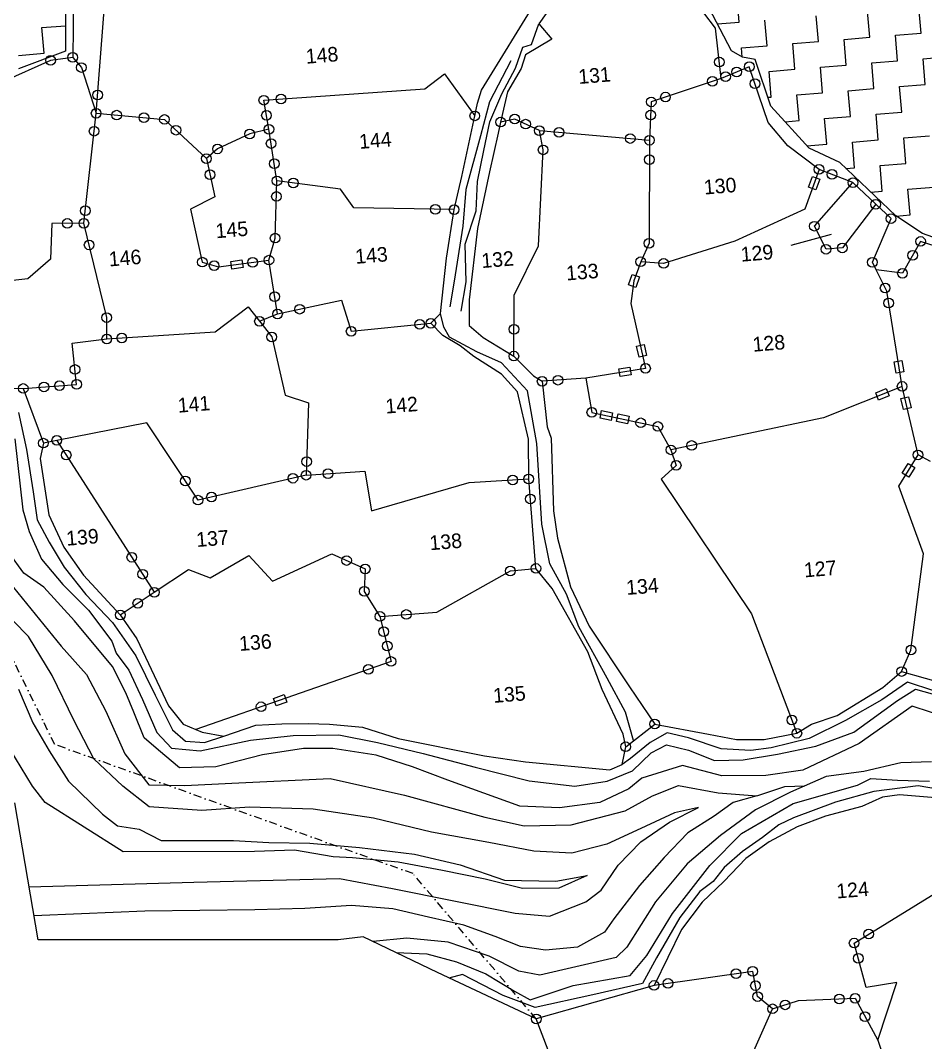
# Model space of a CAD drawing. Header units: metres. Extents: x 307122 to 311809, y 1926082 to 1930533.
# Drawn here: x 308721 to 309290, y 1928855 to 1929497 of the extents above; entities that cross this region are included whole.
import ezdxf

# ---------------------------------------------------------------- set-up
doc = ezdxf.new("R2010")
doc.units = ezdxf.units.M
doc.linetypes.add('DASHDOT', pattern=[1, 0.5, -0.25, 0, -0.25])
for name, color, linetype in [('LINE_WATER', 4, 'Continuous'), ('OFF', 1, 'Continuous'), ('POLY_HATCH', 12, 'Continuous'), ('POLY_PARCEL', 6, 'Continuous'), ('POLY_WATER', 4, 'Continuous'), ('TEXT_PARCEL', 7, 'Continuous'), ('V_BOUND_STREAM_LINE', 7, 'DASHDOT')]:
    doc.layers.add(name, color=color, linetype=linetype)
doc.styles.add('TEXT_MAP', font='')
doc.styles.get('TEXT_MAP').set_extended_font_data('Kruti Dev 050')
doc.dimstyles.get("Standard").update_dxf_attribs({"dimtxt": 2.5, "dimasz": 2.5, "dimexe": 1.25, "dimexo": 0.625, "dimtad": 1, "dimdec": 4, "dimdsep": 46, "dimlunit": 6, "dimtxsty": 'Standard', "dimcen": 2.5, "dimadec": 0, "dimazin": 0, "dimtfac": 1, "dimtdec": 4, "dimtmove": 0, "dimatfit": 3, "dimfxl": 1, "dimtolj": 1, "dimtzin": 0, "dimarcsym": 0})

msp = doc.modelspace()

# ---------------------------------------------------------------- linework, layer by layer
for points in [[(309216.45, 1929392.71), (309218.81, 1929399.4), (309223.44, 1929397.76), (309221.07, 1929391.07)], [(308860.85, 1929342.09), (308853.82, 1929341.14), (308853.16, 1929346.01), (308860.2, 1929346.96)], [(309103.11, 1929331.16), (309105.48, 1929337.85), (309110.11, 1929336.21), (309107.74, 1929329.52)], [(309113.04, 1929293.74), (309114.6, 1929286.81), (309109.81, 1929285.73), (309108.25, 1929292.65)], [(309275.12, 1929283.59), (309276.25, 1929276.59), (309271.4, 1929275.8), (309270.27, 1929282.81)], [(309097.1, 1929278.45), (309104.11, 1929279.59), (309104.9, 1929274.75), (309097.9, 1929273.6)], [(309258.64, 1929263.41), (309265.24, 1929266.03), (309267.05, 1929261.47), (309260.46, 1929258.85)], [(309276.09, 1929252.88), (309274.49, 1929259.79), (309279.27, 1929260.9), (309280.87, 1929253.98)], [(309086.27, 1929252.22), (309093.23, 1929250.87), (309092.29, 1929246.05), (309085.33, 1929247.4)], [(309096.62, 1929250.08), (309103.56, 1929248.59), (309102.53, 1929243.79), (309095.59, 1929245.27)], [(309275.32, 1929212.92), (309279.03, 1929218.97), (309283.22, 1929216.41), (309279.51, 1929210.36)], [(308879.98, 1929071.29), (308886.69, 1929073.63), (308888.3, 1929068.99), (308881.6, 1929066.66)]]:
    msp.add_lwpolyline(points, close=True)
for centre in [(308739.85, 1929472.35), (308753.77, 1929474.25), (308759.24, 1929467.86), (309160.35, 1929471.28), (309171.22, 1929465.07), (309179.12, 1929468.36), (309155.97, 1929459.18), (309164.22, 1929462.16), (309182.72, 1929457.67), (308769.42, 1929450.6), (308873.94, 1929447.32), (308884.76, 1929448.08), (309117.5, 1929446.27), (309126.46, 1929449.28), (308768.51, 1929439.1), (308781.42, 1929437.93), (308798.54, 1929436.37), (308811.46, 1929435.2), (308875.61, 1929437.76), (309006.59, 1929437.47), (309022.79, 1929433.56), (309031.71, 1929435.46), (309117.12, 1929437.96), (308767.26, 1929427.83), (308818.68, 1929428.47), (308877.13, 1929429.01), (309038.53, 1929432.26), (309047.16, 1929428.21), (309059.58, 1929427.13), (308865.06, 1929426.09), (308878.53, 1929420.1), (309104.29, 1929423.22), (309116.4, 1929422.17), (308844.83, 1929416.72), (309049.55, 1929416.12), (308837.85, 1929410.6), (308880.51, 1929407.42), (309116.35, 1929409.95), (309222.98, 1929403.82), (309231.1, 1929400.67), (308840.1, 1929400.51), (308882.2, 1929396.63), (308892.5, 1929395.3), (309244.34, 1929395.52), (308881.89, 1929386.81), (309258.59, 1929381.82), (308761.69, 1929377.86), (308981.76, 1929378.73), (308993.58, 1929378.53), (308750.45, 1929369.86), (308760.8, 1929369.93), (309268.27, 1929372.91), (309220.04, 1929368.12), (308764.1, 1929356.35), (308881.05, 1929360.6), (309116.12, 1929357.36), (309286.83, 1929358.53), (309227.37, 1929353.64), (309237.64, 1929354.48), (309281.85, 1929349.77), (308835.23, 1929345.51), (308842.71, 1929343.27), (308866.9, 1929345.39), (308877.12, 1929346.77), (309110.89, 1929345.75), (309125.27, 1929344.71), (309256.55, 1929345.42), (309275.44, 1929338.49), (308880.8, 1929323.84), (309264.56, 1929329.26), (309266.79, 1929319.79), (308775.17, 1929310.68), (308882.55, 1929312.97), (308896.44, 1929315.94), (308871.21, 1929308.34), (308971.97, 1929306.39), (308978.95, 1929307.09), (308784.64, 1929297.83), (308878.94, 1929298.5), (308928.82, 1929302.05), (309031.21, 1929303.32), (308775.21, 1929297.22), (309031.12, 1929286.44), (309113.91, 1929278.71), (308755.21, 1929278.05), (308722.67, 1929266.11), (308735.69, 1929267.1), (308745.46, 1929267.85), (308756.25, 1929268.68), (309048.91, 1929270.59), (309058.89, 1929271.31), (309275.25, 1929267.38), (309080.13, 1929251.09), (309110.92, 1929244.51), (309121.66, 1929242.21), (308735.36, 1929231.72), (308743.78, 1929233.48), (309129.85, 1929227.52), (309142.88, 1929230.26), (308749.69, 1929224.27), (309285.21, 1929224.35), (308900.83, 1929220.16), (309133.17, 1929217.74), (308824.65, 1929207.9), (308892.21, 1929209.67), (308900.53, 1929211.59), (308914.29, 1929212.51), (309030.44, 1929208.58), (309040.49, 1929209.2), (308832.59, 1929195.89), (308841.01, 1929197.84), (309041.49, 1929196.69), (308790.95, 1929160.01), (308925.96, 1929157.95), (308937.67, 1929152.66), (309028.92, 1929151.38), (309044.98, 1929152.96), (308797.8, 1929149.34), (308805.09, 1929137.99), (308937.07, 1929138.53), (308794.71, 1929131.08), (308783.69, 1929123.74), (308946.93, 1929122.78), (308963.49, 1929124.03), (308949.28, 1929113.24), (308951.51, 1929104.18), (309280.74, 1929101.68), (308953.9, 1929094.47), (308939.7, 1929089.52), (309274.89, 1929088.17), (308872.23, 1929065.99), (309119.71, 1929055.14), (309205.9, 1929057.63), (309209.04, 1929049.37), (309101.44, 1929040.85), (309254.26, 1928923.12), (309245.05, 1928917.43), (309247.65, 1928907.85), (309181.3, 1928899.68), (309170.86, 1928898.19), (309119.3, 1928890.81), (309128.08, 1928892.07), (309183.02, 1928890.73), (309184.36, 1928883.83), (309235.79, 1928882.31), (309245.69, 1928882.71), (309193.78, 1928876.11), (309201.67, 1928878.6), (309045.24, 1928869.76), (309251.92, 1928871.13)]:
    msp.add_circle(centre, 3.04)
at = {"layer": 'LINE_WATER'}
for p, q in [((309042.16, 1929482.34), (309046.91, 1929495.23)), ((309036.84, 1929480.76), (309042.16, 1929482.34)), ((309032.19, 1929467.48), (309036.84, 1929480.76)), ((309029.23, 1929472.11), (309015.85, 1929446.36)), ((309023.48, 1929451.28), (309032.19, 1929467.48)), ((309016.02, 1929433.76), (309023.48, 1929451.28)), ((309015.85, 1929446.36), (309010.14, 1929424.97)), ((309012.34, 1929415.69), (309016.02, 1929433.76)), ((309010.14, 1929424.97), (309000.86, 1929391.24)), ((309008.21, 1929396.14), (309012.34, 1929415.69)), ((309000.86, 1929391.24), (308999.03, 1929368.16)), ((309007.42, 1929377.73), (309008.21, 1929396.14)), ((309000.53, 1929356.82), (309007.42, 1929377.73)), ((308999.03, 1929368.16), (308993.54, 1929333.6)), ((309001.04, 1929333.07), (309000.53, 1929356.82)), ((308993.54, 1929333.6), (308990.86, 1929317.33)), ((308997.96, 1929314.75), (309001.04, 1929333.07)), ((308987.02, 1929304.68), (308984.99, 1929313.28)), ((308990.69, 1929298.39), (308987.02, 1929304.68)), ((309007.8, 1929289.19), (308990.69, 1929298.39)), ((309023.29, 1929282.15), (309007.8, 1929289.19)), ((309039.65, 1929264.57), (309023.29, 1929282.15)), ((309045.52, 1929231.52), (309039.65, 1929264.57)), ((308719.65, 1929251.09), (308724.82, 1929227.75)), ((308717.36, 1929234.52), (308722.32, 1929189.77)), ((309048.82, 1929180.76), (309045.52, 1929231.52)), ((308724.82, 1929227.75), (308728.96, 1929201.06)), ((308728.96, 1929201.06), (308731.54, 1929183.53)), ((308722.32, 1929189.77), (308726.34, 1929176.23)), ((308731.54, 1929183.53), (308739.05, 1929169.5)), ((309053.73, 1929155.94), (309048.82, 1929180.76)), ((308726.34, 1929176.23), (308734.22, 1929158.81)), ((308739.05, 1929169.5), (308748.49, 1929153.67)), ((308723.01, 1929149.9), (308713.54, 1929162.99)), ((308734.22, 1929158.81), (308747.48, 1929142.8)), ((308748.49, 1929153.67), (308762.12, 1929136.55)), ((309064.2, 1929136.73), (309053.73, 1929155.94)), ((308735.66, 1929141.26), (308723.01, 1929149.9)), ((308716.64, 1929140.99), (308746.46, 1929104.08)), ((308754.84, 1929119.93), (308735.66, 1929141.26)), ((308747.48, 1929142.8), (308763.65, 1929126.71)), ((308762.12, 1929136.55), (308778.87, 1929119.04)), ((309071.91, 1929116.16), (309064.2, 1929136.73)), ((308725.95, 1929110.14), (308703.05, 1929133.42)), ((308763.65, 1929126.71), (308778.48, 1929107.28)), ((308778.82, 1929091.26), (308754.84, 1929119.93)), ((308778.87, 1929119.04), (308793.45, 1929098.1)), ((309089.74, 1929084.08), (309071.91, 1929116.16)), ((308740.88, 1929085.56), (308725.95, 1929110.14)), ((308746.46, 1929104.08), (308762.44, 1929086.36)), ((308778.48, 1929107.28), (308781.03, 1929099.75)), ((308781.03, 1929099.75), (308789.01, 1929089.11)), ((308793.45, 1929098.1), (308805.58, 1929073.37)), ((308787.27, 1929074.85), (308778.82, 1929091.26)), ((308789.01, 1929089.11), (308797.64, 1929070.47)), ((308754.46, 1929057.65), (308740.88, 1929085.56)), ((308762.44, 1929086.36), (308774.67, 1929063.17)), ((309101.25, 1929062.67), (309089.74, 1929084.08)), ((308719.62, 1929077.04), (308728.78, 1929055.86)), ((309278.71, 1929081.52), (309262.41, 1929070.44)), ((309272.22, 1929070.04), (309283.58, 1929077.1)), ((309295.23, 1929076), (309278.71, 1929081.52)), ((309283.58, 1929077.1), (309359.27, 1929055.57)), ((308792.14, 1929062.67), (308787.27, 1929074.85)), ((308797.64, 1929070.47), (308806.75, 1929049.93)), ((308805.58, 1929073.37), (308816.5, 1929051.48)), ((309262.41, 1929070.44), (309239.67, 1929057.4)), ((309244.8, 1929050.05), (309272.22, 1929070.04)), ((308774.67, 1929063.17), (308786.55, 1929036.41)), ((309281.55, 1929066.37), (309248.28, 1929042.99)), ((309357.83, 1929041.66), (309281.55, 1929066.37)), ((308767.12, 1929033.2), (308754.46, 1929057.65)), ((308798.64, 1929046.43), (308792.14, 1929062.67)), ((309106.38, 1929044.71), (309101.25, 1929062.67)), ((309239.67, 1929057.4), (309216.79, 1929046.06)), ((308728.78, 1929055.86), (308738.94, 1929038.31)), ((308816.5, 1929051.48), (308824.75, 1929044.34)), ((308807.66, 1929038.79), (308798.64, 1929046.43)), ((308806.75, 1929049.93), (308815.95, 1929040.04)), ((308824.75, 1929044.34), (308836.54, 1929043.52)), ((308833.85, 1929038.28), (308865.58, 1929045.07)), ((308836.54, 1929043.52), (308848.73, 1929047.51)), ((308865.58, 1929045.07), (308892.46, 1929047.92)), ((308892.46, 1929047.92), (308921.16, 1929048.34)), ((308921.16, 1929048.34), (308945.44, 1929043.56)), ((309127.57, 1929049.63), (309116.87, 1929043.6)), ((309141.02, 1929046.44), (309127.57, 1929049.63)), ((309161.39, 1929039.51), (309141.02, 1929046.44)), ((309216.79, 1929046.06), (309192.9, 1929040.09)), ((309220.98, 1929041.33), (309244.8, 1929050.05)), ((308728.49, 1929016.16), (308714.31, 1929039.51)), ((308738.94, 1929038.31), (308751.15, 1929019.31)), ((308820.85, 1929027.61), (308807.66, 1929038.79)), ((308815.95, 1929040.04), (308833.85, 1929038.28)), ((308898.93, 1929039.82), (308873.12, 1929035.77)), ((308917.34, 1929039.72), (308898.93, 1929039.82)), ((308944.48, 1929035.49), (308917.34, 1929039.72)), ((308945.44, 1929043.56), (308974.1, 1929036.56)), ((309116.87, 1929043.6), (309104.51, 1929033.41)), ((309117.39, 1929037.02), (309126.99, 1929042)), ((309126.99, 1929042), (309140.82, 1929038.62)), ((309140.82, 1929038.62), (309157.17, 1929032.22)), ((309180.12, 1929038.47), (309161.39, 1929039.51)), ((309192.9, 1929040.09), (309180.12, 1929038.47)), ((309196.88, 1929036.12), (309220.98, 1929041.33)), ((309248.28, 1929042.99), (309212.86, 1929026.22)), ((308785.32, 1929015.99), (308767.12, 1929033.2)), ((308786.55, 1929036.41), (308801.7, 1929017.01)), ((308873.12, 1929035.77), (308843.72, 1929028.2)), ((308967.34, 1929028.34), (308944.48, 1929035.49)), ((308974.1, 1929036.56), (309006.76, 1929027.95)), ((309104.51, 1929033.41), (309099.12, 1929029.78)), ((309105.73, 1929025.74), (309117.39, 1929037.02)), ((309157.17, 1929032.22), (309175.2, 1929032.73)), ((309175.2, 1929032.73), (309196.88, 1929036.12)), ((309293.78, 1929031.44), (309274.34, 1929030.73)), ((308843.72, 1929028.2), (308820.85, 1929027.61)), ((308989.67, 1929019.85), (308967.34, 1929028.34)), ((309006.76, 1929027.95), (309040.71, 1929019.44)), ((309089.79, 1929019.28), (309105.73, 1929025.74)), ((309137.09, 1929029.04), (309111.59, 1929021.14)), ((309161.82, 1929022.68), (309137.09, 1929029.04)), ((309212.86, 1929026.22), (309189.58, 1929022.7)), ((309251.16, 1929025.29), (309227.5, 1929022.17)), ((309274.34, 1929030.73), (309251.16, 1929025.29)), ((308751.15, 1929019.31), (308772.55, 1928998.49)), ((308853.91, 1929018.06), (308915.66, 1929020.87)), ((308915.66, 1929020.87), (308962.35, 1929010.51)), ((309034.91, 1929003.56), (308989.67, 1929019.85)), ((309040.71, 1929019.44), (309069.4, 1929015.99)), ((309069.4, 1929015.99), (309089.79, 1929019.28)), ((309111.59, 1929021.14), (309103.43, 1929014.34)), ((309189.58, 1929022.7), (309161.82, 1929022.68)), ((309227.5, 1929022.17), (309204.97, 1929012.35)), ((309247.14, 1929016.7), (309255.66, 1929020.94)), ((309255.66, 1929020.94), (309272.28, 1929019.94)), ((309272.28, 1929019.94), (309292.42, 1929019.23)), ((308736.44, 1929005.85), (308728.49, 1929016.16)), ((308801.87, 1929003.15), (308785.32, 1929015.99)), ((308801.7, 1929017.01), (308824.33, 1929016.61)), ((308824.33, 1929016.61), (308853.91, 1929018.06)), ((309103.43, 1929014.34), (309085.09, 1929005.74)), ((309118.31, 1929010.08), (309134.56, 1929016.57)), ((309134.56, 1929016.57), (309159.48, 1929011.84)), ((309159.48, 1929011.84), (309183.85, 1929009.97)), ((309204.97, 1929012.35), (309183.15, 1929001.12)), ((309183.85, 1929009.97), (309201.44, 1929015.93)), ((309201.44, 1929015.93), (309214.09, 1929016.33)), ((309206.75, 1929005.12), (309247.14, 1929016.7)), ((309257.5, 1929012.83), (309233.24, 1929006.12)), ((309285.28, 1929016.29), (309257.5, 1929012.83)), ((309303.55, 1929013.06), (309285.28, 1929016.29)), ((308785.48, 1928974.71), (308736.44, 1929005.85)), ((308962.35, 1929010.51), (309012.88, 1928996.59)), ((309085.09, 1929005.74), (309059.86, 1929002.38)), ((309101.01, 1929000.59), (309118.31, 1929010.08)), ((309169.01, 1929005.85), (309157.14, 1928997.13)), ((309183.85, 1929009.97), (309169.01, 1929005.85)), ((309233.24, 1929006.12), (309206.88, 1928996.28)), ((308835, 1929000.71), (308801.87, 1929003.15)), ((308864.84, 1929002.83), (308835, 1929000.71)), ((308904.97, 1929001.61), (308864.84, 1929002.83)), ((308942.88, 1928996.01), (308904.97, 1929001.61)), ((309059.86, 1929002.38), (309034.91, 1929003.56)), ((309067.2, 1928991.69), (309101.01, 1929000.59)), ((309132.11, 1928999.27), (309110.96, 1928989.47)), ((309129.02, 1928993.54), (309147.31, 1929002.78)), ((309147.31, 1929002.78), (309132.11, 1928999.27)), ((309183.15, 1929001.12), (309161.13, 1928985.15)), ((309174.33, 1928986.23), (309206.75, 1929005.12)), ((308772.55, 1928998.49), (308781.87, 1928991.19)), ((308979.45, 1928987.07), (308942.88, 1928996.01)), ((309012.88, 1928996.59), (309037.54, 1928991.19)), ((309111, 1928981.09), (309129.02, 1928993.54)), ((309157.14, 1928997.13), (309140.56, 1928986.74)), ((309206.88, 1928996.28), (309197.81, 1928991.7)), ((308781.87, 1928991.19), (308795.6, 1928989.09)), ((308795.6, 1928989.09), (308809.43, 1928981.84)), ((309015.48, 1928980.68), (308979.45, 1928987.07)), ((309037.54, 1928991.19), (309067.2, 1928991.69)), ((309110.96, 1928989.47), (309089.49, 1928979.65)), ((309140.56, 1928986.74), (309125.68, 1928971.33)), ((309154.41, 1928966.3), (309174.33, 1928986.23)), ((309197.81, 1928991.7), (309187.53, 1928983.77)), ((308809.43, 1928981.84), (308829.12, 1928981.84)), ((308829.12, 1928981.84), (308854.93, 1928982.02)), ((308854.93, 1928982.02), (308877, 1928980.61)), ((308877, 1928980.61), (308902.86, 1928980.15)), ((308902.86, 1928980.15), (308934.06, 1928977.54)), ((309043.69, 1928975.25), (309015.48, 1928980.68)), ((309089.49, 1928979.65), (309067.68, 1928973.99)), ((309096.71, 1928966.37), (309111, 1928981.09)), ((309161.13, 1928985.15), (309140.16, 1928967.2)), ((309187.53, 1928983.77), (309174.95, 1928975.07)), ((308868.09, 1928975.04), (308785.48, 1928974.71)), ((308893.21, 1928975.81), (308868.09, 1928975.04)), ((308917.44, 1928971.67), (308893.21, 1928975.81)), ((308934.06, 1928977.54), (308968.63, 1928973.28)), ((308968.63, 1928973.28), (308997.27, 1928966.6)), ((309067.68, 1928973.99), (309043.69, 1928975.25)), ((309174.95, 1928975.07), (309163.38, 1928964.97)), ((308929.75, 1928971.06), (308917.44, 1928971.67)), ((308958.39, 1928968.25), (308929.75, 1928971.06)), ((308986.25, 1928963.12), (308958.39, 1928968.25)), ((309125.68, 1928971.33), (309110.03, 1928953.59)), ((309140.16, 1928967.2), (309120.25, 1928943.43)), ((309013.18, 1928957.58), (308986.25, 1928963.12)), ((308997.27, 1928966.6), (309025.17, 1928956.96)), ((309086.06, 1928950.66), (309096.71, 1928966.37)), ((309130.9, 1928936.05), (309154.41, 1928966.3)), ((309163.38, 1928964.97), (309156.42, 1928956.14)), ((308726.31, 1928952.82), (308829.97, 1928955.78)), ((308829.97, 1928955.78), (308921.45, 1928958.12)), ((308921.45, 1928958.12), (308954.9, 1928951.84)), ((309036.57, 1928951.76), (309013.18, 1928957.58)), ((309025.17, 1928956.96), (309057.5, 1928956.38)), ((309057.5, 1928956.38), (309077.23, 1928959.93)), ((309077.23, 1928959.93), (309059.47, 1928952.03)), ((309156.42, 1928956.14), (309148.08, 1928949.85)), ((308954.9, 1928951.84), (309032.04, 1928936.23)), ((309059.47, 1928952.03), (309036.57, 1928951.76)), ((309076.32, 1928943.41), (309086.06, 1928950.66)), ((309110.03, 1928953.59), (309093.99, 1928932.6)), ((309148.08, 1928949.85), (309135.54, 1928933.48)), ((309053.49, 1928934.44), (309076.32, 1928943.41)), ((309120.25, 1928943.43), (309102.22, 1928914.81)), ((308759.29, 1928935.79), (308729.4, 1928934.63)), ((308799.19, 1928937.45), (308759.29, 1928935.79)), ((308868.2, 1928938.27), (308799.19, 1928937.45)), ((308899.76, 1928939.25), (308868.2, 1928938.27)), ((308928.99, 1928941), (308899.76, 1928939.25)), ((308954.99, 1928938.94), (308928.99, 1928941)), ((308977.37, 1928933.68), (308954.99, 1928938.94)), ((309032.04, 1928936.23), (309053.49, 1928934.44)), ((309114.76, 1928909.64), (309130.9, 1928936.05)), ((308999.73, 1928928.74), (308977.37, 1928933.68)), ((309019.35, 1928921.64), (308999.73, 1928928.74)), ((309093.99, 1928932.6), (309088.21, 1928924.39)), ((309135.54, 1928933.48), (309120.79, 1928908.07)), ((309088.21, 1928924.39), (309071.23, 1928914.93)), ((308963.83, 1928920.57), (308942.72, 1928918.42)), ((308989.74, 1928917.97), (308963.83, 1928920.57)), ((309015.56, 1928909.17), (308989.74, 1928917.97)), ((309035.38, 1928915.21), (309019.35, 1928921.64)), ((308957.09, 1928911.46), (308976.45, 1928910.69)), ((308976.45, 1928910.69), (308995.17, 1928905.73)), ((309034.35, 1928899.8), (309015.56, 1928909.17)), ((309051.06, 1928912.95), (309035.38, 1928915.21)), ((309071.23, 1928914.93), (309051.06, 1928912.95)), ((309102.22, 1928914.81), (309095.37, 1928908.34)), ((309104.28, 1928896.97), (309114.76, 1928909.64)), ((308995.17, 1928905.73), (309013.52, 1928898.09)), ((309095.37, 1928908.34), (309047.54, 1928897.34)), ((309120.79, 1928908.07), (309112.07, 1928892.01)), ((308998.78, 1928897.76), (308990.34, 1928895.48)), ((309024.38, 1928884.52), (308998.78, 1928897.76)), ((309013.52, 1928898.09), (309031.54, 1928887.17)), ((309047.54, 1928897.34), (309034.35, 1928899.8)), ((309068.46, 1928890.79), (309104.28, 1928896.97)), ((309041.44, 1928881.79), (309068.46, 1928890.79)), ((309112.07, 1928892.01), (309080.75, 1928885.01)), ((309044.48, 1928877.02), (309024.38, 1928884.52)), ((309031.54, 1928887.17), (309041.44, 1928881.79)), ((309080.75, 1928885.01), (309044.48, 1928877.02))]:
    msp.add_line(p, q, dxfattribs=at)
at = {"layer": 'OFF'}
for p, q in [((308731.96, 1928919.52), (308717.34, 1929005.7)), ((309114.82, 1928687.97), (309045.24, 1928869.76))]:
    msp.add_line(p, q, dxfattribs=at)
at = {"layer": 'POLY_HATCH'}
for p, q in [((308749.46, 1929552.23), (308749.21, 1929478.08)), ((309167.88, 1929478.38), (309151.39, 1929510.08)), ((308749.21, 1929478.08), (308719.8, 1929467.08)), ((309174.83, 1929474.33), (309167.88, 1929478.38)), ((309182.87, 1929473), (309174.83, 1929474.33)), ((309192.74, 1929443.59), (309182.87, 1929473)), ((309216.74, 1929417.13), (309192.74, 1929443.59)), ((309236, 1929408.13), (309216.74, 1929417.13)), ((309271.17, 1929374.66), (309236, 1929408.13)), ((309287.96, 1929363.48), (309271.17, 1929374.66)), ((309311.11, 1929355.46), (309287.96, 1929363.48))]:
    msp.add_line(p, q, dxfattribs=at)
at = {"layer": 'POLY_HATCH', "linetype": 'Continuous'}
for p, q in [((309172.83, 1929496.39), (309171.5, 1929512.53)), ((309222.56, 1929484.23), (309221.24, 1929500.37)), ((309254.84, 1929486.87), (309253.51, 1929503.01)), ((309287.11, 1929489.52), (309285.79, 1929505.66)), ((308734.46, 1929492.93), (308749.27, 1929494.14)), ((309159.09, 1929495.27), (309172.83, 1929496.39)), ((309190.29, 1929481.58), (309188.96, 1929497.72)), ((308735.78, 1929476.79), (308734.46, 1929492.93)), ((309270.98, 1929488.2), (309287.11, 1929489.52)), ((309272.3, 1929472.06), (309270.98, 1929488.2)), ((309174.15, 1929480.26), (309190.29, 1929481.58)), ((309206.43, 1929482.9), (309222.56, 1929484.23)), ((309207.75, 1929466.77), (309206.43, 1929482.9)), ((309238.7, 1929485.55), (309254.84, 1929486.87)), ((309240.02, 1929469.41), (309238.7, 1929485.55)), ((308719.64, 1929475.47), (308735.78, 1929476.79)), ((309174.63, 1929474.44), (309174.15, 1929480.26)), ((309288.44, 1929473.38), (309304.58, 1929474.71)), ((309223.89, 1929468.09), (309240.02, 1929469.41)), ((309225.21, 1929451.95), (309223.89, 1929468.09)), ((309256.16, 1929470.74), (309272.3, 1929472.06)), ((309257.49, 1929454.6), (309256.16, 1929470.74)), ((309289.76, 1929457.25), (309288.44, 1929473.38)), ((309191.61, 1929465.44), (309207.75, 1929466.77)), ((309192.93, 1929449.3), (309191.61, 1929465.44)), ((309273.62, 1929455.92), (309289.76, 1929457.25)), ((309274.95, 1929439.79), (309273.62, 1929455.92)), ((309190.88, 1929449.14), (309192.93, 1929449.3)), ((309209.07, 1929450.63), (309225.21, 1929451.95)), ((309210.4, 1929434.49), (309209.07, 1929450.63)), ((309241.35, 1929453.28), (309257.49, 1929454.6)), ((309242.67, 1929437.14), (309241.35, 1929453.28)), ((309226.53, 1929435.81), (309242.67, 1929437.14)), ((309227.86, 1929419.68), (309226.53, 1929435.81)), ((309258.81, 1929438.46), (309274.95, 1929439.79)), ((309260.13, 1929422.32), (309258.81, 1929438.46)), ((309201.64, 1929433.77), (309210.4, 1929434.49)), ((309276.27, 1929423.65), (309292.41, 1929424.97)), ((309277.59, 1929407.51), (309276.27, 1929423.65)), ((309215.36, 1929418.65), (309227.86, 1929419.68)), ((309244, 1929421), (309260.13, 1929422.32)), ((309245.32, 1929404.86), (309244, 1929421)), ((309239.91, 1929404.42), (309245.32, 1929404.86)), ((309261.46, 1929406.19), (309277.59, 1929407.51)), ((309262.78, 1929390.05), (309261.46, 1929406.19)), ((309278.92, 1929391.37), (309295.06, 1929392.7)), ((309280.24, 1929375.23), (309278.92, 1929391.37)), ((309255.62, 1929389.46), (309262.78, 1929390.05)), ((309271.4, 1929374.51), (309280.24, 1929375.23))]:
    msp.add_line(p, q, dxfattribs=at)
at = {"layer": 'POLY_PARCEL'}
for p, q in [((308755.09, 1929564.81), (308753.77, 1929474.25)), ((308768.51, 1929439.1), (308774.99, 1929521.59)), ((309157.85, 1929492.58), (309142.8, 1929512.57)), ((309161.55, 1929461.05), (309157.85, 1929492.58)), ((308739.85, 1929472.35), (308709.77, 1929458.86)), ((308753.77, 1929474.25), (308739.85, 1929472.35)), ((308753.77, 1929474.25), (308759.24, 1929467.86)), ((309179.12, 1929468.36), (309161.55, 1929461.05)), ((309190.94, 1929433.31), (309179.12, 1929468.36)), ((308759.24, 1929467.86), (308768.51, 1929439.1)), ((308975.21, 1929454.42), (308987.47, 1929463.87)), ((308987.47, 1929463.87), (309006.59, 1929437.47)), ((309161.55, 1929461.05), (309117.5, 1929446.27)), ((308873.94, 1929447.32), (308975.21, 1929454.42)), ((308877.13, 1929429.01), (308873.94, 1929447.32)), ((309117.5, 1929446.27), (309116.4, 1929422.17)), ((308760.8, 1929369.93), (308768.51, 1929439.1)), ((308768.51, 1929439.1), (308811.46, 1929435.2)), ((308811.46, 1929435.2), (308837.85, 1929410.6)), ((309031.71, 1929435.46), (309022.79, 1929433.56)), ((309047.16, 1929428.21), (309031.71, 1929435.46)), ((309203.32, 1929418.68), (309190.94, 1929433.31)), ((308865.06, 1929426.09), (308844.83, 1929416.72)), ((308877.13, 1929429.01), (308865.06, 1929426.09)), ((308882.2, 1929396.63), (308877.13, 1929429.01)), ((309047.16, 1929428.21), (309116.4, 1929422.17)), ((309049.55, 1929416.12), (309047.16, 1929428.21)), ((308844.83, 1929416.72), (308837.85, 1929410.6)), ((309116.4, 1929422.17), (309116.12, 1929357.36)), ((309222.98, 1929403.82), (309203.32, 1929418.68)), ((308837.85, 1929410.6), (308843.19, 1929386.68)), ((309046.66, 1929355.85), (309049.55, 1929416.12)), ((309222.98, 1929403.82), (309214.13, 1929378.8)), ((309244.34, 1929395.52), (309222.98, 1929403.82)), ((308881.05, 1929360.6), (308882.2, 1929396.63)), ((308922.21, 1929391.47), (308882.2, 1929396.63)), ((308930.42, 1929379.6), (308922.21, 1929391.47)), ((309220.04, 1929368.12), (309244.34, 1929395.52)), ((309258.7, 1929381.96), (309244.34, 1929395.52)), ((308843.19, 1929386.68), (308827.9, 1929378.91)), ((308827.9, 1929378.91), (308835.23, 1929345.51)), ((308993.58, 1929378.53), (308930.42, 1929379.6)), ((309214.13, 1929378.8), (309169.95, 1929358.7)), ((309258.7, 1929381.96), (309237.64, 1929354.48)), ((309268.27, 1929372.91), (309258.7, 1929381.96)), ((309256.55, 1929345.42), (309268.27, 1929372.91)), ((308740.66, 1929369.8), (308739.84, 1929347.31)), ((308760.8, 1929369.93), (308740.66, 1929369.8)), ((308775.17, 1929310.68), (308760.8, 1929369.93)), ((309227.37, 1929353.64), (309220.04, 1929368.12)), ((308877.12, 1929346.77), (308881.05, 1929360.6)), ((309169.95, 1929358.7), (309125.27, 1929344.71)), ((309031.33, 1929324.72), (309046.66, 1929355.85)), ((309116.12, 1929357.36), (309110.89, 1929345.75)), ((309237.64, 1929354.48), (309227.37, 1929353.64)), ((309286.83, 1929358.53), (309275.44, 1929338.49)), ((309308.27, 1929351.6), (309286.83, 1929358.53)), ((308739.84, 1929347.31), (308725.62, 1929335.12)), ((308845.37, 1929342.48), (308877.12, 1929346.77)), ((308882.55, 1929312.97), (308877.12, 1929346.77)), ((308835.23, 1929345.51), (308845.37, 1929342.48)), ((309110.89, 1929345.75), (309106.61, 1929333.68)), ((309125.27, 1929344.71), (309110.89, 1929345.75)), ((309258.86, 1929340.77), (309256.55, 1929345.42)), ((309275.44, 1929338.49), (309258.86, 1929340.77)), ((309265.59, 1929327.18), (309258.86, 1929340.77)), ((308725.62, 1929335.12), (308685.41, 1929330.52)), ((309106.61, 1929333.68), (309104.69, 1929319.56)), ((309275.25, 1929267.38), (309265.59, 1929327.18)), ((308882.55, 1929312.97), (308922.87, 1929321.58)), ((308922.87, 1929321.58), (308928.82, 1929302.05)), ((309031.12, 1929286.44), (309031.33, 1929324.72)), ((308843.31, 1929301.66), (308864.08, 1929317.43)), ((308864.08, 1929317.43), (308871.21, 1929308.34)), ((309104.69, 1929319.56), (309113.91, 1929278.71)), ((308775.21, 1929297.22), (308775.17, 1929310.68)), ((308871.21, 1929308.34), (308882.55, 1929312.97)), ((308871.21, 1929308.34), (308878.94, 1929298.5)), ((308775.21, 1929297.22), (308843.31, 1929301.66)), ((308928.82, 1929302.05), (308978.95, 1929307.09)), ((308753.36, 1929294.66), (308775.21, 1929297.22)), ((308756.25, 1929268.68), (308753.36, 1929294.66)), ((308878.94, 1929298.5), (308887.26, 1929261.94)), ((309113.91, 1929278.71), (309076.41, 1929272.57)), ((309076.41, 1929272.57), (309048.91, 1929270.59)), ((309076.41, 1929272.57), (309080.13, 1929251.09)), ((308722.67, 1929266.11), (308756.25, 1929268.68)), ((309275.25, 1929267.38), (309225.73, 1929247.68)), ((309285.21, 1929224.35), (309275.25, 1929267.38)), ((308887.26, 1929261.94), (308902.12, 1929257.08)), ((308902.12, 1929257.08), (308900.53, 1929211.59)), ((309080.13, 1929251.09), (309121.66, 1929242.21)), ((308800.45, 1929244.56), (308743.83, 1929233.4)), ((308832.59, 1929195.89), (308800.45, 1929244.56)), ((309225.73, 1929247.68), (309129.85, 1929227.52)), ((309121.66, 1929242.21), (309129.85, 1929227.52)), ((308743.83, 1929233.4), (308735.36, 1929231.72)), ((308743.83, 1929233.4), (308805.09, 1929137.99)), ((309129.85, 1929227.52), (309133.17, 1929217.74)), ((309273.13, 1929204.65), (309285.21, 1929224.35)), ((309293.09, 1929220.25), (309285.21, 1929224.35)), ((309133.17, 1929217.74), (309123.81, 1929209.16)), ((308900.53, 1929211.59), (308832.59, 1929195.89)), ((308900.53, 1929211.59), (308937.48, 1929214.06)), ((308937.48, 1929214.06), (308941.73, 1929189.1)), ((308941.73, 1929189.1), (309003.06, 1929206.89)), ((309003.06, 1929206.89), (309040.49, 1929209.2)), ((309123.81, 1929209.16), (309180.5, 1929124.45)), ((309288.64, 1929162.08), (309273.13, 1929204.65)), ((308840.1, 1929147.08), (308864.49, 1929161.19)), ((308864.49, 1929161.19), (308879.48, 1929145.03)), ((308879.48, 1929145.03), (308916.62, 1929162.16)), ((308916.62, 1929162.16), (308937.67, 1929152.66)), ((309280.74, 1929101.68), (309288.64, 1929162.08)), ((308805.09, 1929137.99), (308826.67, 1929152.36)), ((308826.67, 1929152.36), (308840.1, 1929147.08)), ((308937.67, 1929152.66), (308937.07, 1929138.53)), ((308982.61, 1929125.48), (309028.92, 1929151.38)), ((309028.92, 1929151.38), (309044.98, 1929152.96)), ((308783.69, 1929123.74), (308805.09, 1929137.99)), ((308937.07, 1929138.53), (308946.93, 1929122.78)), ((308946.93, 1929122.78), (308982.61, 1929125.48)), ((308946.93, 1929122.78), (308953.9, 1929094.47)), ((309180.5, 1929124.45), (309209.04, 1929049.37)), ((309274.89, 1929088.17), (309280.74, 1929101.68)), ((308953.9, 1929094.47), (308831.28, 1929051.71)), ((309245.05, 1928917.43), (309318, 1928962.48)), ((309252.62, 1928889.53), (309245.05, 1928917.43)), ((309181.3, 1928899.68), (309119.3, 1928890.81)), ((309184.36, 1928883.83), (309181.3, 1928899.68)), ((309271.91, 1928892.66), (309252.62, 1928889.53)), ((309259.86, 1928856.35), (309271.91, 1928892.66)), ((309193.78, 1928876.11), (309184.36, 1928883.83)), ((309193.78, 1928876.11), (309210.06, 1928881.25)), ((309210.06, 1928881.25), (309245.69, 1928882.71)), ((309245.69, 1928882.71), (309259.86, 1928856.35)), ((309166.02, 1928814.4), (309193.78, 1928876.11)), ((309259.86, 1928856.35), (309273.63, 1928817.08))]:
    msp.add_line(p, q, dxfattribs=at)
at = {"layer": 'POLY_WATER'}
for p, q in [((309010.76, 1929453.59), (309053.45, 1929523.07)), ((309054.97, 1929506.76), (309046.91, 1929495.23)), ((309046.91, 1929495.23), (309055.09, 1929485.67)), ((309055.09, 1929485.67), (309038.54, 1929475.78)), ((309038.54, 1929475.78), (309035.82, 1929467.31)), ((309035.82, 1929467.31), (309027.06, 1929452.66)), ((309008.3, 1929445.43), (309010.76, 1929453.59)), ((309027.06, 1929452.66), (309022.79, 1929433.56)), ((309006.59, 1929437.47), (309008.3, 1929445.43)), ((308998.42, 1929399.4), (309006.59, 1929437.47)), ((309022.79, 1929433.56), (309021.23, 1929426.59)), ((309021.23, 1929426.59), (309015.83, 1929402.25)), ((308993.58, 1929378.53), (308998.42, 1929399.4)), ((309015.83, 1929402.25), (309008.22, 1929366.65)), ((308988.69, 1929347.99), (308993.58, 1929378.53)), ((309008.22, 1929366.65), (309003.07, 1929321.87)), ((308984.99, 1929313.28), (308988.69, 1929347.99)), ((309003.07, 1929321.87), (309002.98, 1929305.65)), ((308978.95, 1929307.09), (308984.99, 1929313.28)), ((308986.41, 1929299.46), (308978.95, 1929307.09)), ((309002.98, 1929305.65), (309011.85, 1929298.13)), ((308997.47, 1929292.97), (308986.41, 1929299.46)), ((309011.85, 1929298.13), (309031.12, 1929286.44)), ((309005.99, 1929286.28), (308997.47, 1929292.97)), ((309023.41, 1929275.19), (309005.99, 1929286.28)), ((309031.12, 1929286.44), (309043.43, 1929273.99)), ((309033.43, 1929264.07), (309023.41, 1929275.19)), ((309043.43, 1929273.99), (309048.91, 1929270.59)), ((309048.91, 1929270.59), (309052.03, 1929241.99)), ((308698.55, 1929266.8), (308722.67, 1929266.11)), ((308722.67, 1929266.11), (308735.36, 1929231.72)), ((309040.43, 1929234.22), (309033.43, 1929264.07)), ((309052.03, 1929241.99), (309054.61, 1929234.81)), ((308735.36, 1929231.72), (308733.29, 1929222.16)), ((309040.49, 1929209.2), (309040.43, 1929234.22)), ((309054.61, 1929234.81), (309056.08, 1929189.15)), ((308733.29, 1929222.16), (308738.72, 1929186.68)), ((309044.98, 1929152.96), (309040.49, 1929209.2)), ((308738.72, 1929186.68), (308748.28, 1929166.32)), ((309056.08, 1929189.15), (309058.62, 1929172.01)), ((308748.28, 1929166.32), (308760.48, 1929148.69)), ((309058.62, 1929172.01), (309066.82, 1929141.4)), ((308760.48, 1929148.69), (308783.69, 1929123.74)), ((309055.23, 1929140.45), (309044.98, 1929152.96)), ((309077.58, 1929100.48), (309055.23, 1929140.45)), ((309066.82, 1929141.4), (309078.52, 1929116.77)), ((308783.69, 1929123.74), (308794, 1929108.64)), ((309078.52, 1929116.77), (309103.86, 1929078.47)), ((308794, 1929108.64), (308813.91, 1929066.64)), ((309086.64, 1929076.77), (309077.58, 1929100.48)), ((309263.12, 1929078.14), (309274.89, 1929088.17)), ((309274.89, 1929088.17), (309337.85, 1929070.18)), ((309099.75, 1929048.84), (309086.64, 1929076.77)), ((309103.86, 1929078.47), (309119.71, 1929055.14)), ((309234.33, 1929060.51), (309263.12, 1929078.14)), ((308813.91, 1929066.64), (308823.25, 1929055.15)), ((309218.32, 1929055), (309234.33, 1929060.51)), ((308823.25, 1929055.15), (308831.28, 1929051.71)), ((308831.28, 1929051.71), (308835.08, 1929050.08)), ((308848.73, 1929047.51), (308868.83, 1929054.36)), ((308868.83, 1929054.36), (308885.21, 1929055.37)), ((308885.21, 1929055.37), (308901.82, 1929055.56)), ((308901.82, 1929055.56), (308915.14, 1929054.97)), ((308915.14, 1929054.97), (308935.95, 1929053.15)), ((308935.95, 1929053.15), (308958.36, 1929046.1)), ((309101.44, 1929040.85), (309119.71, 1929055.14)), ((309119.71, 1929055.14), (309153.5, 1929048.68)), ((309209.04, 1929049.37), (309218.32, 1929055)), ((308835.08, 1929050.08), (308848.73, 1929047.51)), ((308958.36, 1929046.1), (309012.68, 1929035.11)), ((309101.44, 1929040.85), (309099.75, 1929048.84)), ((309153.5, 1929048.68), (309171.07, 1929045.42)), ((309171.07, 1929045.42), (309188.53, 1929045.51)), ((309188.53, 1929045.51), (309209.04, 1929049.37)), ((309099.12, 1929029.78), (309101.44, 1929040.85)), ((309012.68, 1929035.11), (309038.35, 1929031.34)), ((309038.35, 1929031.34), (309091.51, 1929026.3)), ((309091.51, 1929026.3), (309099.12, 1929029.78)), ((309262.96, 1929009.2), (309249.89, 1929003.29)), ((309273.49, 1929010.71), (309262.96, 1929009.2)), ((309296.24, 1929008.7), (309273.49, 1929010.71)), ((309249.89, 1929003.29), (309227.15, 1928997.23)), ((309227.15, 1928997.23), (309209.29, 1928990.6)), ((309209.29, 1928990.6), (309191.68, 1928981.1)), ((309191.68, 1928981.1), (309177.05, 1928970.55)), ((309177.05, 1928970.55), (309163.06, 1928956.18)), ((309163.06, 1928956.18), (309149.6, 1928943.14)), ((309149.6, 1928943.14), (309136.49, 1928925.94)), ((309136.49, 1928925.94), (309119.3, 1928890.81)), ((308920.77, 1928919.53), (308731.96, 1928919.52)), ((308936.43, 1928921.46), (308920.77, 1928919.53)), ((308983.15, 1928898.85), (308936.43, 1928921.46)), ((309045.24, 1928869.76), (308983.15, 1928898.85)), ((309119.3, 1928890.81), (309045.24, 1928869.76))]:
    msp.add_line(p, q, dxfattribs=at)
at = {"layer": 'V_BOUND_STREAM_LINE', "ltscale": 10}
for p, q in [((308742.49, 1929042.29), (308660.43, 1929209.15)), ((308967.72, 1928961.09), (308742.49, 1929042.29)), ((309045.24, 1928869.76), (308967.72, 1928961.09))]:
    msp.add_line(p, q, dxfattribs=at)

# ---------------------------------------------------------------- texts
at = {"layer": 'TEXT_PARCEL', "style": 'TEXT_MAP'}
for s, p in [('148', (308900.67, 1929470.23)), ('131', (309072, 1929457.5)), ('144', (308934.17, 1929416.68)), ('130', (309150.94, 1929387.98)), ('145', (308843.94, 1929360.49)), ('146', (308776.84, 1929342.79)), ('143', (308931.76, 1929344.44)), ('132', (309011.06, 1929341.79)), ('129', (309174.12, 1929345.78)), ('133', (309064.29, 1929333.96)), ('128', (309181.58, 1929289.16)), ('141', (308820.19, 1929250.84)), ('142', (308950.75, 1929250.29)), ('139', (308750.05, 1929167.21)), ('137', (308831.81, 1929166.41)), ('138', (308978.46, 1929164.37)), ('127', (309213.88, 1929147.31)), ('134', (309102.1, 1929136.27)), ('136', (308858.76, 1929101.07)), ('135', (309018.46, 1929068.42)), ('124', (309234.24, 1928945.45))]:
    msp.add_text(s, height=9.18, rotation=4.68931, dxfattribs=at).set_placement(p)

# ---------------------------------------------------------------- leaders
msp.add_leader([(309205.42, 1929356.22), (309230.92, 1929363.15)], dimstyle='Standard', override={"dimtxt": 2.5, "dimasz": 2.5, "dimexe": 1.25, "dimexo": 0.625, "dimgap": 0.625, "dimtad": 1, "dimtih": 0, "dimtoh": 0, "dimzin": 8, "dimcen": 2.5, "dimtofl": 1})

doc.saveas('drawing.dxf')
